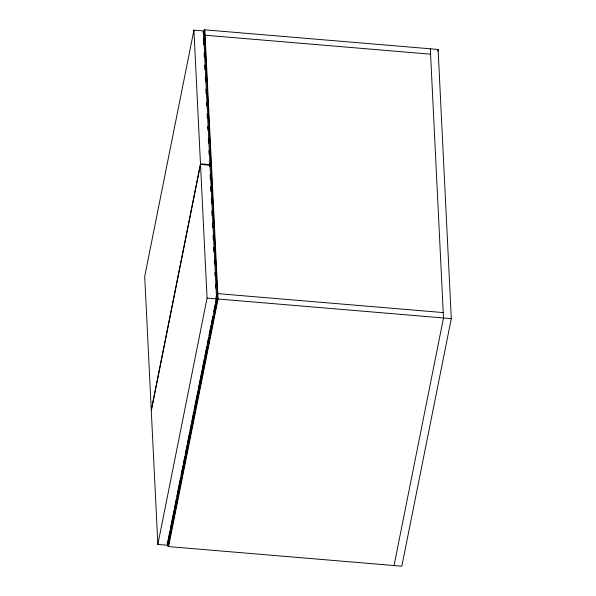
<?xml version="1.0" encoding="UTF-8"?>
<svg xmlns="http://www.w3.org/2000/svg" width="596" height="596" viewBox="0 0 596 596"><rect width="100%" height="100%" fill="white"/><g stroke="black" fill="none" stroke-linecap="round" stroke-linejoin="round"><path stroke-width="0.89" d="M193.924 30.158L144.701 276.47L151.257 410.16L200.48 163.848L193.924 30.158L203.445 30.962L210.001 164.645L209.636 166.47M203.08 32.787L203.445 30.962M203.497 34.352L204.406 29.8L438.097 49.446L451.299 318.622L401.823 566.2L168.132 546.554L167.871 541.168L169.867 531.155M200.509 164.444L151.287 410.756L157.843 544.446L167.364 545.243L216.579 298.931L210.03 165.248L200.509 164.444L207.058 298.134L157.843 544.446M170.232 529.337L174.054 510.221M174.419 508.403L176.416 498.39M176.781 496.565L180.603 477.456M180.96 475.63L182.965 465.618M183.33 463.8L184.782 456.521M185.147 454.696L187.144 444.683M187.509 442.865L189.513 432.852M189.878 431.035L191.331 423.749M191.696 421.931L193.693 411.918M194.058 410.093L197.879 390.983M198.245 389.158L200.241 379.145M200.606 377.328L202.059 370.049M202.424 368.224L204.428 358.211M204.793 356.393L206.79 346.38M207.155 344.562L208.607 337.276M208.972 335.459L210.977 325.446M211.334 323.628L212.794 316.342M213.703 311.79L215.156 304.511M215.521 302.686L217.339 293.59L443.245 312.58M168.132 546.554L217.607 298.969L204.406 29.8M168.564 546.592L218.039 299.006L204.838 29.837M437.732 51.271L438.097 49.446M394.038 565.544L443.506 317.966L430.312 48.79M430.573 54.176L204.666 35.186L203.527 40.901L203.713 44.618M200.48 163.848L210.001 164.645M217.607 298.969L451.299 318.622M207.058 298.134L216.579 298.931M204.123 52.977L204.346 57.626M204.711 65.061L204.942 69.71M205.307 77.145L205.531 81.794M205.896 89.229L206.127 93.877M206.536 102.244L206.715 105.961M207.125 114.328L207.311 118.045M207.721 126.412L207.9 130.129M208.317 138.495L208.54 143.144M208.905 150.579L209.092 154.297M209.501 162.663L209.68 166.381M210.09 174.747L210.321 179.396M210.686 186.831L210.91 191.48M211.275 198.915L211.505 203.564M211.871 210.999L212.094 215.648M212.459 223.083L212.69 227.732M213.055 235.167L213.279 239.815M213.644 247.251L213.875 251.899M214.284 260.258L214.463 263.976M214.873 272.342L215.059 276.06M215.469 284.426L215.648 288.144M216.065 296.51L216.199 299.304M167.23 542.464L167.364 545.243"/></g></svg>
